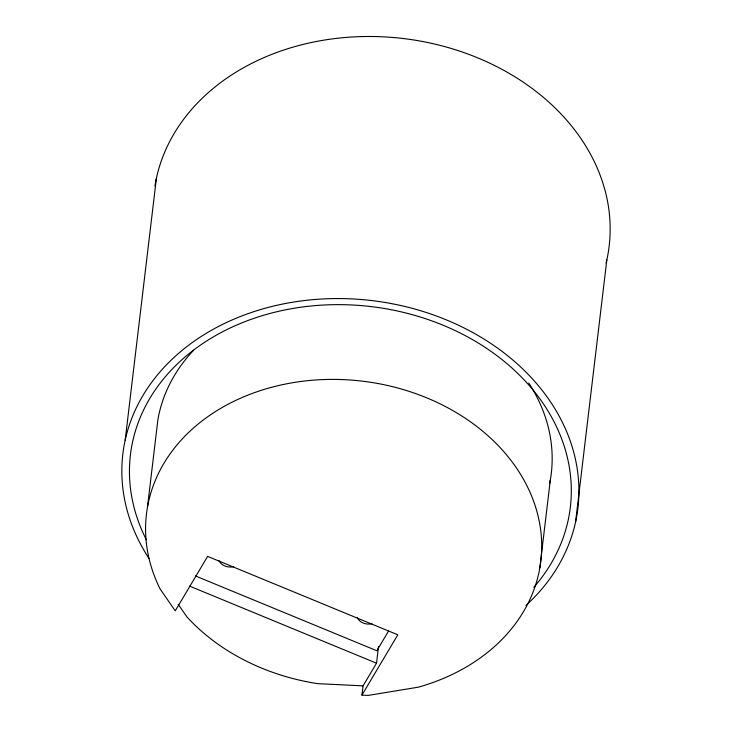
<?xml version="1.0" encoding="UTF-8"?>
<svg xmlns="http://www.w3.org/2000/svg" width="732" height="732" viewBox="0 0 732 732"><rect width="100%" height="100%" fill="white"/><g stroke="black" fill="none" stroke-linecap="round" stroke-linejoin="round"><path stroke-width="1.1" d="M125.172 440.197L156.419 178.123M147.434 507.386L157.892 419.665A198.582 157.545 6.8 0 1 193.66 350.207M361.965 695.089L397.805 634.809L207.632 556.393L175.25 610.863L160.171 589.077A198.582 157.545 6.8 0 1 269.001 388.006A198.582 157.545 6.8 0 1 527.104 486.094A198.582 157.545 6.8 0 1 418.283 687.174L368.251 695.4L361.965 695.089L363.063 685.857L376.532 663.201L378.536 646.383M539.841 567.785L550.308 480.064M575.581 521.989L606.828 259.915M388.527 631.103L376.843 650.757L195.407 575.938M363.063 685.857L317.651 683.642A198.582 157.545 6.8 0 1 186.843 616.802L178.196 604.312M189.533 586.094L376.532 663.201M528.769 383.046A198.582 157.545 6.8 0 1 549.695 483.321M371.929 623.701A11.456 9.086 6.8 0 1 357.253 617.652M233.618 566.669A11.456 9.086 6.8 0 1 218.95 560.621M154.946 185.864A229.134 181.783 6.8 0 1 417.697 40.626A229.134 181.783 6.8 0 1 606.087 263.127M148.962 558.397A229.134 181.783 6.8 0 1 217.56 326.948A229.134 181.783 6.8 0 1 517.89 364.445A229.134 181.783 6.8 0 1 525.951 605.456M146.363 539.768A221.503 175.726 6.8 0 1 372.158 306.717A221.503 175.726 6.8 0 1 533.784 587.348"/></g></svg>
